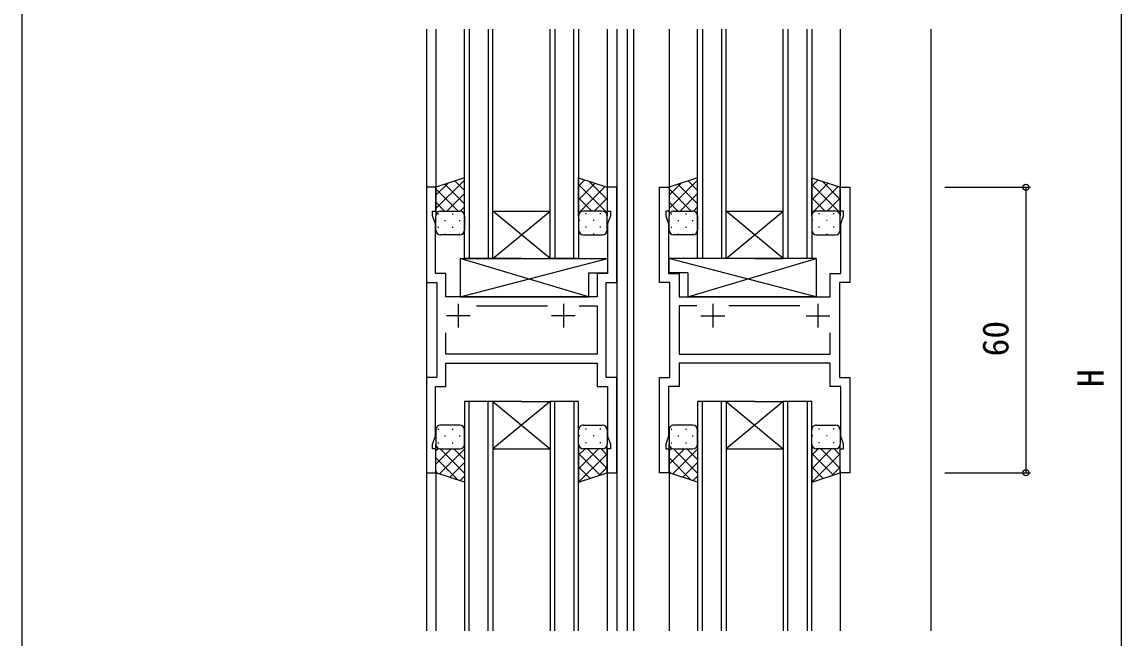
# Model space of a CAD drawing. Units: millimetres, scale not verified. Extents: x -437 to 438, y -281 to 279.
# Drawn here: x -436.8 to -205.8, y -57.5 to 72 of the extents above; entities that cross this region are included whole.
import ezdxf
from ezdxf.enums import TextEntityAlignment as Align

# ---------------------------------------------------------------- set-up
doc = ezdxf.new("R2010")
doc.units = ezdxf.units.MM
doc.header["$LTSCALE"] = 2
for name, color, linetype in [('0-2_YKK_11', 7, 'Continuous'), ('0-3_YKK_12', 2, 'Continuous'), ('0-4_YKK_13', 4, 'Continuous'), ('0-6_YKK_D', 6, 'Continuous'), ('0-7_YKK_ZWAK', 7, 'Continuous')]:
    doc.layers.add(name, color=color, linetype=linetype)
doc.styles.add('ＭＳ ゴシック', font='')
doc.styles.get('ＭＳ ゴシック').set_extended_font_data('MS Gothic')

msp = doc.modelspace()

# ---------------------------------------------------------------- linework, layer by layer
at = {"layer": '0-2_YKK_11'}
for p, q in [((-345.1, 12.7), (-345.1, 7.7)), ((-341.284, 12.3), (-326.336, 12.3)), ((-323, 12.7), (-323, 7.7)), ((-291.6, 12.7), (-291.6, 7.7)), ((-273.316, 12.3), (-288.264, 12.3)), ((-269.5, 12.7), (-269.5, 7.7)), ((-342.6, 10.2), (-347.6, 10.2)), ((-320.5, 10.2), (-325.5, 10.2)), ((-294.1, 10.2), (-289.1, 10.2)), ((-272, 10.2), (-267, 10.2))]:
    msp.add_line(p, q, dxfattribs=at)
for points in [[(-347.7, 0.2), (-315.9, 0.2), (-315.9, -4.7), (-313.7, -4.7), (-313.7, -15.152), (-313.1, -16.8), (-313.1, -17.8), (-313.8, -17.8), (-313.8, -22.8), (-311.8, -22.8), (-311.8, -2.8), (-314, -2.8), (-314, 17.2), (-311.8, 17.2), (-311.8, 37.2), (-313.8, 37.2), (-313.8, 32.2), (-313.1, 32.2), (-313.1, 31.2), (-313.7, 29.551), (-313.7, 19.1), (-315.9, 19.1), (-315.9, 14.2), (-347.7, 14.2), (-347.7, 19.1), (-349.9, 19.1), (-349.9, 29.551), (-350.5, 31.2), (-350.5, 32.2), (-349.8, 32.2), (-349.8, 37.2), (-351.8, 37.2), (-351.8, 17.2), (-349.6, 17.2), (-349.6, -2.8), (-351.8, -2.8), (-351.8, -22.8), (-349.8, -22.8), (-349.8, -17.8), (-350.5, -17.8)], [(-266.9, 0.2), (-298.7, 0.2), (-298.7, -4.7), (-300.9, -4.7), (-300.9, -15.152), (-301.5, -16.8), (-301.5, -17.8), (-300.8, -17.8), (-300.8, -22.8), (-302.8, -22.8), (-302.8, -2.8), (-300.6, -2.8), (-300.6, 17.2), (-302.8, 17.2), (-302.8, 37.2), (-300.8, 37.2), (-300.8, 32.2), (-301.5, 32.2), (-301.5, 31.2), (-300.9, 29.551), (-300.9, 19.1), (-298.7, 19.1), (-298.7, 14.2), (-266.9, 14.2), (-266.9, 19.1), (-264.7, 19.1), (-264.7, 29.551), (-264.1, 31.2), (-264.1, 32.2), (-264.8, 32.2), (-264.8, 37.2), (-262.8, 37.2), (-262.8, 17.2), (-265, 17.2), (-265, -2.8), (-262.8, -2.8), (-262.8, -22.8), (-264.8, -22.8), (-264.8, -17.8), (-264.1, -17.8)], [(-319.664, 12.3), (-315.9, 12.3), (-315.9, 2.1), (-347.7, 2.1), (-347.7, 6.579)], [(-294.936, 12.3), (-298.7, 12.3), (-298.7, 2.1), (-266.9, 2.1), (-266.9, 6.579)], [(-350.5, -17.8), (-350.5, -16.8), (-349.9, -15.152), (-349.9, -4.7), (-347.7, -4.7), (-347.7, 0.2)], [(-264.1, -17.8), (-264.1, -16.8), (-264.7, -15.152), (-264.7, -4.7), (-266.9, -4.7), (-266.9, 0.2)]]:
    msp.add_lwpolyline(points, dxfattribs=at)
at = {"layer": '0-3_YKK_12'}
for p, q in [((-351.8, 70.45), (-351.8, -56.05)), ((-349.8, 70.45), (-349.8, 36.7)), ((-343.8, 22.2), (-343.8, 70.45)), ((-342.8, 70.45), (-342.8, 22.2)), ((-338.8, 70.45), (-338.8, 22.2)), ((-337.8, 22.2), (-337.8, 70.45)), ((-325.8, 22.2), (-325.8, 70.45)), ((-324.8, 70.45), (-324.8, 22.2)), ((-320.8, 22.2), (-320.8, 70.45)), ((-319.8, 70.45), (-319.8, 22.2)), ((-313.8, 70.45), (-313.8, 36.7)), ((-311.8, 70.45), (-311.8, -56.05)), ((-309.5, -56.05), (-309.5, 70.45)), ((-308.3, 70.45), (-308.3, -56.05)), ((-300.8, 70.45), (-300.8, 36.7)), ((-294.8, 22.2), (-294.8, 70.45)), ((-293.8, 70.45), (-293.8, 22.2)), ((-289.8, 70.45), (-289.8, 22.2)), ((-288.8, 22.2), (-288.8, 70.45)), ((-276.8, 22.2), (-276.8, 70.45)), ((-275.8, 70.45), (-275.8, 22.2)), ((-271.8, 22.2), (-271.8, 70.45)), ((-270.8, 70.45), (-270.8, 22.2)), ((-264.8, 70.45), (-264.8, 36.7)), ((-245.8, 70.45), (-245.8, -56.05)), ((-337.8, 32.201), (-325.8, 32.201)), ((-337.8, 22.2), (-325.8, 32.201)), ((-325.8, 22.2), (-337.8, 32.201)), ((-288.8, 32.201), (-276.8, 32.201)), ((-288.8, 22.2), (-276.8, 32.201)), ((-276.8, 22.2), (-288.8, 32.201)), ((-331.8, 22.2), (-343.8, 22.2)), ((-331.8, 22.2), (-325.8, 22.2)), ((-319.8, 22.2), (-325.8, 22.2)), ((-282.8, 22.2), (-294.8, 22.2)), ((-282.8, 22.2), (-276.8, 22.2)), ((-270.8, 22.2), (-276.8, 22.2)), ((-331.8, -7.8), (-343.8, -7.8)), ((-343.8, -7.8), (-343.8, -56.05)), ((-342.8, -56.05), (-342.8, -7.8)), ((-338.8, -56.05), (-338.8, -7.8)), ((-337.8, -7.8), (-325.8, -17.801)), ((-325.8, -7.8), (-337.8, -17.801)), ((-337.8, -7.8), (-337.8, -56.05)), ((-331.8, -7.8), (-325.8, -7.8)), ((-319.8, -7.8), (-325.8, -7.8)), ((-325.8, -7.8), (-325.8, -56.05)), ((-324.8, -56.05), (-324.8, -7.8)), ((-320.8, -7.8), (-320.8, -56.05)), ((-319.8, -56.05), (-319.8, -7.8)), ((-282.8, -7.8), (-294.8, -7.8)), ((-294.8, -7.8), (-294.8, -56.05)), ((-293.8, -56.05), (-293.8, -7.8)), ((-289.8, -56.05), (-289.8, -7.8)), ((-288.8, -7.8), (-276.8, -17.801)), ((-276.8, -7.8), (-288.8, -17.801)), ((-288.8, -7.8), (-288.8, -56.05)), ((-282.8, -7.8), (-276.8, -7.8)), ((-270.8, -7.8), (-276.8, -7.8)), ((-276.8, -7.8), (-276.8, -56.05)), ((-275.8, -56.05), (-275.8, -7.8)), ((-271.8, -7.8), (-271.8, -56.05)), ((-270.8, -56.05), (-270.8, -7.8)), ((-337.8, -17.801), (-325.8, -17.801)), ((-288.8, -17.801), (-276.8, -17.801)), ((-349.8, -22.3), (-349.8, -56.05)), ((-313.8, -22.3), (-313.8, -56.05)), ((-300.8, -22.3), (-300.8, -56.05)), ((-264.8, -22.3), (-264.8, -56.05))]:
    msp.add_line(p, q, dxfattribs=at)
at = {"layer": '0-4_YKK_13'}
for p, q in [((-343.8, 38.717), (-349.8, 32.716)), ((-347.317, 38.028), (-349.8, 35.545)), ((-347.927, 37.825), (-343.8, 33.697)), ((-345.806, 38.532), (-343.8, 36.526)), ((-318.469, 38.757), (-319.8, 37.426)), ((-316.348, 38.05), (-319.8, 34.597)), ((-319.8, 37.816), (-313.8, 31.816)), ((-314.226, 37.343), (-319.8, 31.769)), ((-317.633, 38.478), (-313.8, 34.645)), ((-294.8, 38.717), (-300.8, 32.716)), ((-298.317, 38.028), (-300.8, 35.545)), ((-298.927, 37.825), (-294.8, 33.697)), ((-296.806, 38.532), (-294.8, 36.526)), ((-269.469, 38.757), (-270.8, 37.426)), ((-267.348, 38.05), (-270.8, 34.597)), ((-270.8, 37.816), (-264.8, 31.816)), ((-265.226, 37.343), (-270.8, 31.769)), ((-268.633, 38.478), (-264.8, 34.645)), ((-349.8, 36.869), (-345.132, 32.2)), ((-343.8, 35.888), (-347.488, 32.2)), ((-319.8, 34.988), (-317.012, 32.2)), ((-313.8, 34.94), (-316.54, 32.2)), ((-300.8, 36.869), (-296.132, 32.2)), ((-294.8, 35.888), (-298.488, 32.2)), ((-270.8, 34.988), (-268.012, 32.2)), ((-264.8, 34.94), (-267.54, 32.2)), ((-349.8, 34.04), (-347.96, 32.2)), ((-343.8, 33.06), (-344.668, 32.192)), ((-300.8, 34.04), (-298.96, 32.2)), ((-294.8, 33.06), (-295.668, 32.192)), ((-349.8, 31.212), (-349.8, 31.212)), ((-349.8, 28.2), (-349.8, 31.2)), ((-349.38, 31.615), (-349.18, 31.615)), ((-348.8, 32.2), (-344.8, 32.2)), ((-348.8, 32.2), (-344.8, 32.2)), ((-347.965, 30.2), (-347.765, 30.2)), ((-346.35, 31.615), (-346.15, 31.615)), ((-344.935, 30.2), (-344.735, 30.2)), ((-343.8, 31.2), (-343.8, 28.2)), ((-319.8, 32.16), (-319.527, 31.887)), ((-319.8, 31.2), (-319.8, 28.2)), ((-319.565, 30.2), (-319.765, 30.2)), ((-314.8, 32.2), (-318.8, 32.2)), ((-314.8, 32.2), (-318.8, 32.2)), ((-318.15, 31.615), (-318.35, 31.615)), ((-316.535, 30.2), (-316.735, 30.2)), ((-315.12, 31.615), (-315.32, 31.615)), ((-313.8, 32.112), (-314.05, 31.862)), ((-313.8, 28.2), (-313.8, 31.2)), ((-300.8, 31.212), (-300.8, 31.212)), ((-300.8, 28.2), (-300.8, 31.2)), ((-300.38, 31.615), (-300.18, 31.615)), ((-299.8, 32.2), (-295.8, 32.2)), ((-299.8, 32.2), (-295.8, 32.2)), ((-298.965, 30.2), (-298.765, 30.2)), ((-297.35, 31.615), (-297.15, 31.615)), ((-295.935, 30.2), (-295.735, 30.2)), ((-294.8, 31.2), (-294.8, 28.2)), ((-270.8, 32.16), (-270.527, 31.887)), ((-270.8, 31.2), (-270.8, 28.2)), ((-270.565, 30.2), (-270.765, 30.2)), ((-265.8, 32.2), (-269.8, 32.2)), ((-265.8, 32.2), (-269.8, 32.2)), ((-269.15, 31.615), (-269.35, 31.615)), ((-267.535, 30.2), (-267.735, 30.2)), ((-266.12, 31.615), (-266.32, 31.615)), ((-264.8, 32.112), (-265.05, 31.862)), ((-264.8, 28.2), (-264.8, 31.2)), ((-349.38, 28.785), (-349.18, 28.785)), ((-346.35, 28.785), (-346.15, 28.785)), ((-318.15, 28.785), (-318.35, 28.785)), ((-315.12, 28.785), (-315.32, 28.785)), ((-300.38, 28.785), (-300.18, 28.785)), ((-297.35, 28.785), (-297.15, 28.785)), ((-269.15, 28.785), (-269.35, 28.785)), ((-266.12, 28.785), (-266.32, 28.785)), ((-344.8, 27.2), (-348.8, 27.2)), ((-347.965, 27.37), (-347.765, 27.37)), ((-344.935, 27.37), (-344.735, 27.37)), ((-318.8, 27.2), (-314.8, 27.2)), ((-316.535, 27.37), (-316.735, 27.37)), ((-295.8, 27.2), (-299.8, 27.2)), ((-298.965, 27.37), (-298.765, 27.37)), ((-295.935, 27.37), (-295.735, 27.37)), ((-269.8, 27.2), (-265.8, 27.2)), ((-267.535, 27.37), (-267.735, 27.37)), ((-344.725, 22.2), (-344.725, 14.2)), ((-344.725, 22.2), (-313.73, 22.2)), ((-344.725, 14.2), (-313.73, 22.2)), ((-317.725, 14.2), (-344.725, 22.2)), ((-313.73, 22.2), (-313.73, 19.2)), ((-269.875, 22.2), (-300.87, 22.2)), ((-300.87, 22.2), (-300.87, 19.2)), ((-269.875, 14.2), (-300.87, 22.2)), ((-296.875, 14.2), (-269.875, 22.2)), ((-269.875, 22.2), (-269.875, 14.2)), ((-317.725, 19.2), (-317.725, 14.2)), ((-317.725, 19.2), (-313.73, 19.2)), ((-296.875, 19.2), (-300.87, 19.2)), ((-296.875, 19.2), (-296.875, 14.2)), ((-344.725, 14.2), (-317.725, 14.2)), ((-269.875, 14.2), (-296.875, 14.2)), ((-349.8, -13.801), (-349.8, -16.801)), ((-349.38, -13.667), (-349.18, -13.667)), ((-344.8, -12.8), (-348.8, -12.8)), ((-346.35, -13.667), (-346.15, -13.667)), ((-343.8, -16.8), (-343.8, -13.8)), ((-319.8, -16.8), (-319.8, -13.8)), ((-318.8, -12.8), (-314.8, -12.8)), ((-318.15, -13.667), (-318.35, -13.667)), ((-315.12, -13.667), (-315.32, -13.667)), ((-313.8, -13.801), (-313.8, -16.801)), ((-300.8, -13.801), (-300.8, -16.801)), ((-300.38, -13.667), (-300.18, -13.667)), ((-295.8, -12.8), (-299.8, -12.8)), ((-297.35, -13.667), (-297.15, -13.667)), ((-294.8, -16.8), (-294.8, -13.8)), ((-270.8, -16.8), (-270.8, -13.8)), ((-269.8, -12.8), (-265.8, -12.8)), ((-269.15, -13.667), (-269.35, -13.667)), ((-266.12, -13.667), (-266.32, -13.667)), ((-264.8, -13.801), (-264.8, -16.801)), ((-347.965, -15.082), (-347.765, -15.082)), ((-344.935, -15.082), (-344.735, -15.082)), ((-319.565, -15.082), (-319.765, -15.082)), ((-316.535, -15.082), (-316.735, -15.082)), ((-298.965, -15.082), (-298.765, -15.082)), ((-295.935, -15.082), (-295.735, -15.082)), ((-270.565, -15.082), (-270.765, -15.082)), ((-267.535, -15.082), (-267.735, -15.082)), ((-349.8, -16.873), (-349.797, -16.876)), ((-349.281, -17.677), (-349.8, -18.197)), ((-346.575, -17.8), (-349.8, -21.025)), ((-349.38, -16.497), (-349.18, -16.497)), ((-343.8, -17.854), (-349.01, -23.064)), ((-348.875, -17.798), (-343.8, -22.873)), ((-348.8, -17.8), (-344.8, -17.8)), ((-348.8, -17.8), (-344.8, -17.8)), ((-346.35, -16.497), (-346.15, -16.497)), ((-346.044, -17.8), (-343.8, -20.044)), ((-343.864, -17.152), (-343.8, -17.216)), ((-315.628, -17.8), (-319.8, -21.973)), ((-318.456, -17.8), (-319.8, -19.144)), ((-314.8, -17.8), (-318.8, -17.8)), ((-314.8, -17.8), (-318.8, -17.8)), ((-318.15, -16.497), (-318.35, -16.497)), ((-317.925, -17.8), (-313.8, -21.925)), ((-315.12, -16.497), (-315.32, -16.497)), ((-315.096, -17.8), (-313.8, -19.097)), ((-300.8, -16.873), (-300.797, -16.876)), ((-300.281, -17.677), (-300.8, -18.197)), ((-297.575, -17.8), (-300.8, -21.025)), ((-300.38, -16.497), (-300.18, -16.497)), ((-294.8, -17.854), (-300.01, -23.064)), ((-299.875, -17.798), (-294.8, -22.873)), ((-299.8, -17.8), (-295.8, -17.8)), ((-299.8, -17.8), (-295.8, -17.8)), ((-297.35, -16.497), (-297.15, -16.497)), ((-297.044, -17.8), (-294.8, -20.044)), ((-294.864, -17.152), (-294.8, -17.216)), ((-266.628, -17.8), (-270.8, -21.973)), ((-269.456, -17.8), (-270.8, -19.144)), ((-265.8, -17.8), (-269.8, -17.8)), ((-265.8, -17.8), (-269.8, -17.8)), ((-269.15, -16.497), (-269.35, -16.497)), ((-268.925, -17.8), (-264.8, -21.925)), ((-266.12, -16.497), (-266.32, -16.497)), ((-266.096, -17.8), (-264.8, -19.097)), ((-349.8, -19.701), (-345.151, -24.35)), ((-343.8, -20.682), (-346.889, -23.771)), ((-319.8, -18.754), (-315.265, -23.289)), ((-313.8, -18.801), (-319.799, -24.8)), ((-300.8, -19.701), (-296.151, -24.35)), ((-294.8, -20.682), (-297.889, -23.771)), ((-270.8, -18.754), (-266.265, -23.289)), ((-264.8, -18.801), (-270.799, -24.8)), ((-349.8, -22.53), (-349.394, -22.936)), ((-319.8, -21.582), (-317.386, -23.996)), ((-313.8, -21.63), (-315.556, -23.386)), ((-300.8, -22.53), (-300.394, -22.936)), ((-270.8, -21.582), (-268.386, -23.996)), ((-264.8, -21.63), (-266.556, -23.386)), ((-343.8, -23.511), (-344.767, -24.478)), ((-319.8, -24.411), (-319.508, -24.703)), ((-294.8, -23.511), (-295.767, -24.478)), ((-270.8, -24.411), (-270.508, -24.703))]:
    msp.add_line(p, q, dxfattribs=at)
for points in [[(-343.8, 31.2), (-343.8, 39.2), (-349.8, 37.2), (-349.8, 31.2)], [(-319.8, 31.2), (-319.8, 39.2), (-313.8, 37.2), (-313.8, 31.2)], [(-294.8, 31.2), (-294.8, 39.2), (-300.8, 37.2), (-300.8, 31.2)], [(-270.8, 31.2), (-270.8, 39.2), (-264.8, 37.2), (-264.8, 31.2)], [(-343.8, -16.8), (-343.8, -24.8), (-349.8, -22.801), (-349.8, -16.801)], [(-319.8, -16.8), (-319.8, -24.8), (-313.8, -22.801), (-313.8, -16.801)], [(-294.8, -16.8), (-294.8, -24.8), (-300.8, -22.801), (-300.8, -16.801)], [(-270.8, -16.8), (-270.8, -24.8), (-264.8, -22.801), (-264.8, -16.801)]]:
    msp.add_lwpolyline(points, dxfattribs=at)
for centre, start, end in [((-348.8, 31.2), 89.9999, 179.9999), ((-348.8, 31.2), 89.9999, 179.9999), ((-344.8, 31.2), 359.9999, 89.9999), ((-344.8, 31.2), 359.9999, 89.9999), ((-318.8, 31.2), 90.0001, 180.0001), ((-318.8, 31.2), 90.0001, 180.0001), ((-314.8, 31.2), 0.0001, 90.0001), ((-314.8, 31.2), 0.0001, 90.0001), ((-299.8, 31.2), 89.9999, 179.9999), ((-299.8, 31.2), 89.9999, 179.9999), ((-295.8, 31.2), 359.9999, 89.9999), ((-295.8, 31.2), 359.9999, 89.9999), ((-269.8, 31.2), 90.0001, 180.0001), ((-269.8, 31.2), 90.0001, 180.0001), ((-265.8, 31.2), 0.0001, 90.0001), ((-265.8, 31.2), 0.0001, 90.0001), ((-348.8, 28.2), 179.9999, 269.9999), ((-344.8, 28.2), 269.9999, 359.9999), ((-318.8, 28.2), 180.0001, 270.0001), ((-314.8, 28.2), 270.0001, 0.0001), ((-299.8, 28.2), 179.9999, 269.9999), ((-295.8, 28.2), 269.9999, 359.9999), ((-269.8, 28.2), 180.0001, 270.0001), ((-265.8, 28.2), 270.0001, 0.0001), ((-348.8, -13.8), 90.0001, 180.0001), ((-344.8, -13.8), 0.0001, 90.0001), ((-318.8, -13.8), 89.9999, 179.9999), ((-314.8, -13.8), 359.9999, 89.9999), ((-299.8, -13.8), 90.0001, 180.0001), ((-295.8, -13.8), 0.0001, 90.0001), ((-269.8, -13.8), 89.9999, 179.9999), ((-265.8, -13.8), 359.9999, 89.9999), ((-348.8, -16.8), 180.0001, 270.0001), ((-348.8, -16.8), 180.0001, 270.0001), ((-344.8, -16.8), 270.0001, 0.0001), ((-344.8, -16.8), 270.0001, 0.0001), ((-318.8, -16.8), 179.9999, 269.9999), ((-318.8, -16.8), 179.9999, 269.9999), ((-314.8, -16.8), 269.9999, 359.9999), ((-314.8, -16.8), 269.9999, 359.9999), ((-299.8, -16.8), 180.0001, 270.0001), ((-299.8, -16.8), 180.0001, 270.0001), ((-295.8, -16.8), 270.0001, 0.0001), ((-295.8, -16.8), 270.0001, 0.0001), ((-269.8, -16.8), 179.9999, 269.9999), ((-269.8, -16.8), 179.9999, 269.9999), ((-265.8, -16.8), 269.9999, 359.9999), ((-265.8, -16.8), 269.9999, 359.9999)]:
    msp.add_arc(centre, 1, start, end, dxfattribs=at)
at = {"layer": '0-6_YKK_D'}
for p, q in [((-205.8, 156.7), (-205.8, -159.3)), ((-242.8, 37.2), (-224.8, 37.2)), ((-225.8, 37.2), (-225.8, -22.8)), ((-242.8, -22.8), (-224.8, -22.8))]:
    msp.add_line(p, q, dxfattribs=at)
for centre in [(-225.8, 37.2), (-225.8, -22.8)]:
    msp.add_circle(centre, 0.637, dxfattribs=at)
at = {"layer": '0-7_YKK_ZWAK'}
msp.add_line((-436.8, 243.7), (-436.8, -281.3), dxfattribs=at)

# ---------------------------------------------------------------- texts
at = {"layer": '0-6_YKK_D', "style": 'ＭＳ ゴシック'}
for s, p in [('60', (-227.8, 1.639)), ('H', (-207.8, -4.794))]:
    msp.add_text(s, height=5.499, rotation=90, dxfattribs=at).set_placement(p, align=Align.BOTTOM_LEFT)

doc.saveas('drawing.dxf')
